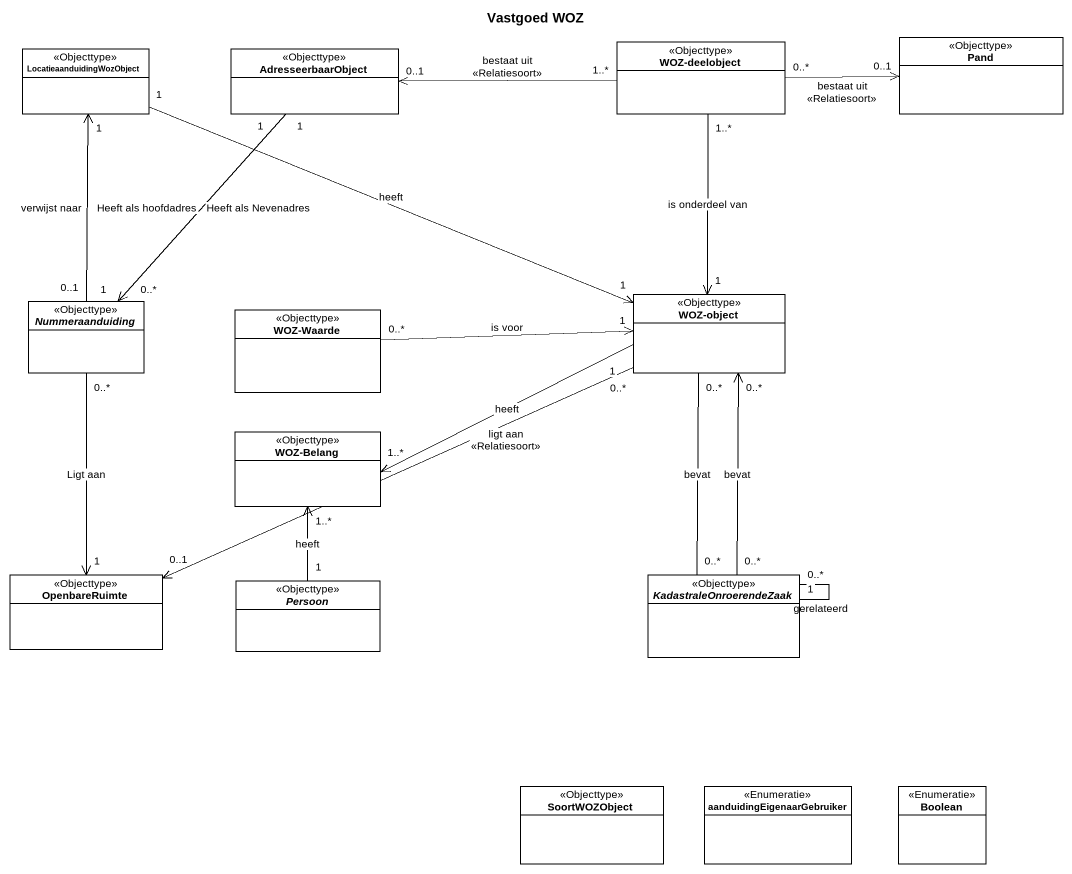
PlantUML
@startuml
title Vastgoed WOZ
hide circle
hide empty members
class "WOZ-deelobject" as WOZ_deelobject <<Objecttype>>
class Pand <<Objecttype>>
class LocatieaanduidingWozObject <<Objecttype>>
class AdresseerbaarObject <<Objecttype>>
abstract class Nummeraanduiding <<Objecttype>>
class "WOZ-object" as WOZ_object <<Objecttype>>
class "WOZ-Waarde" as WOZ_Waarde <<Objecttype>>
class "WOZ-Belang" as WOZ_Belang <<Objecttype>>
class OpenbareRuimte <<Objecttype>>
abstract class Persoon <<Objecttype>>
abstract class KadastraleOnroerendeZaak <<Objecttype>>
class SoortWOZObject <<Objecttype>>
enum aanduidingEigenaarGebruiker <<Enumeratie>>
enum Boolean <<Enumeratie>>
WOZ_deelobject "0..*" -right-> "0..1" Pand : bestaat uit\n<<Relatiesoort>>
WOZ_deelobject "1..*" -left-> "0..1" AdresseerbaarObject : bestaat uit\n<<Relatiesoort>>
WOZ_deelobject "1..*" --> "1" WOZ_object : is onderdeel van
LocatieaanduidingWozObject "1" -right-> "1" WOZ_object : heeft
AdresseerbaarObject "1" --> "0..*" Nummeraanduiding : Heeft als Nevenadres
AdresseerbaarObject "1" --> "1" Nummeraanduiding : Heeft als hoofdadres
Nummeraanduiding "0..1" -up-> "1" LocatieaanduidingWozObject : verwijst naar
Nummeraanduiding "0..*" --> "1" OpenbareRuimte : Ligt aan
WOZ_object "1" -left-> "1..*" WOZ_Belang : heeft
WOZ_object "0..*" -left-> "0..1" OpenbareRuimte : ligt aan\n<<Relatiesoort>>
WOZ_object "0..*" <-- "0..*" KadastraleOnroerendeZaak : bevat
WOZ_object "0..*" -- "0..*" KadastraleOnroerendeZaak : bevat
WOZ_Waarde "0..*" -right-> "1" WOZ_object : is voor
Persoon "1" -up-> "1..*" WOZ_Belang : heeft
KadastraleOnroerendeZaak "1" -- "0..*" KadastraleOnroerendeZaak : gerelateerd
@enduml
